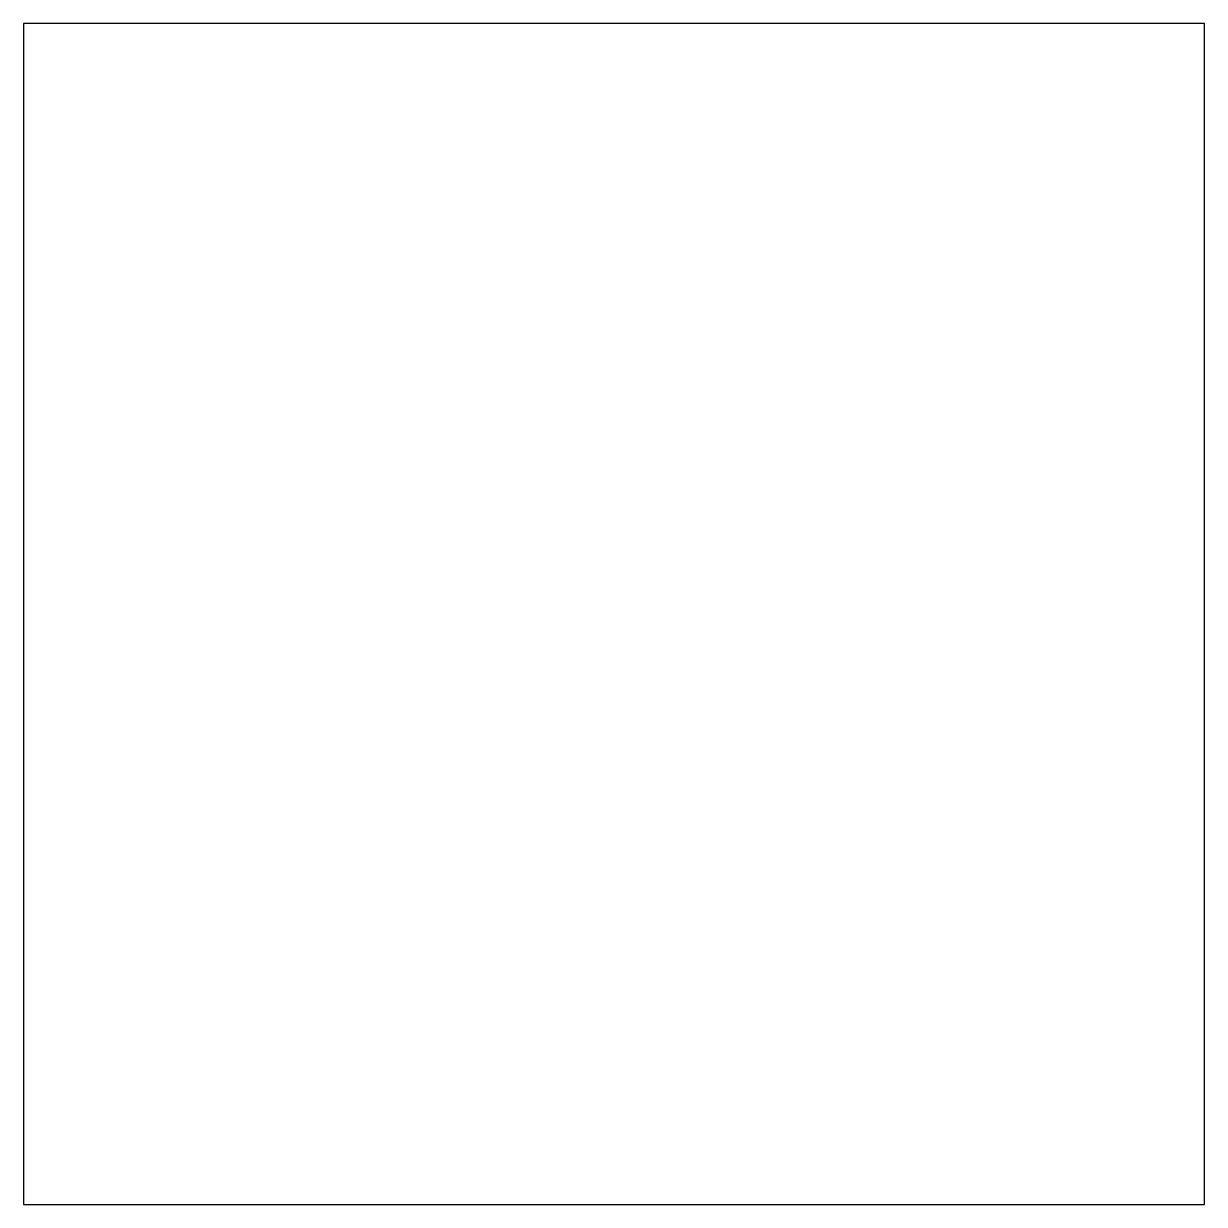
# Model space of a CAD drawing. Extents: x 0 to 50.8, y 0 to 50.8.
import ezdxf

# ---------------------------------------------------------------- set-up
doc = ezdxf.new("R2010")
doc.units = 0

msp = doc.modelspace()

# ---------------------------------------------------------------- linework, layer by layer
at = {"layer": 'Layer 1'}
for p, q in [((50.800032, 50.800032), (0, 50.800032)), ((0, 50.800032), (0, 0)), ((50.800032, 0), (50.800032, 50.800032)), ((0, 0), (50.800032, 0))]:
    msp.add_line(p, q, dxfattribs=at)

doc.saveas('drawing.dxf')
